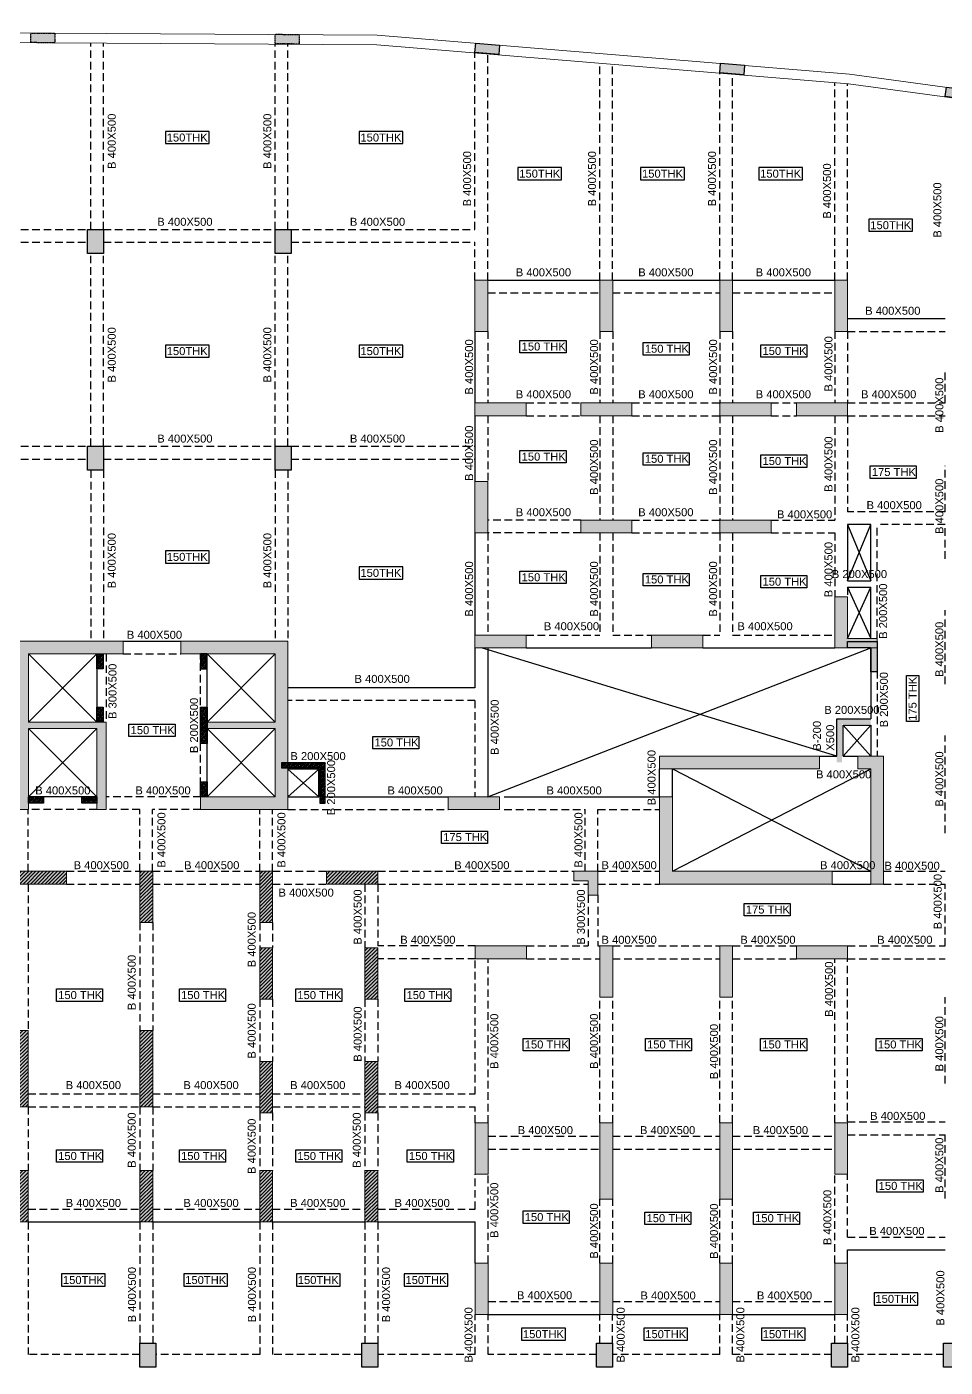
# Model space of a CAD drawing. Header units: millimetres. Extents: x 0 to 88592, y 20853 to 125502.
# Drawn here: x 44419 to 73129, y 83636 to 125502 of the extents above; entities that cross this region are included whole.
import ezdxf
from ezdxf.enums import TextEntityAlignment as Align

# ---------------------------------------------------------------- set-up
doc = ezdxf.new("R2010")
doc.units = ezdxf.units.MM
doc.linetypes.add('HIDDEN2', pattern=[4.7625, 3.175, -1.5875])
for name, color, linetype in [('01-STR-BEAM', 2, 'Continuous'), ('01-STR-BEAM-NO', 4, 'Continuous'), ('01-STR-COLUMN-HATCH', 20, 'Continuous'), ('01-STR-CORE WALL-SHEAR WALL-HATCH', 20, 'Continuous'), ('01-STR-CUTOUT', 1, 'Continuous'), ('01-STR-DT-COMMENTS', 191, 'Continuous'), ('01-STR-MIVAN-165-160THK WALL', 3, 'Continuous'), ('01-STR-NON STR WALL', 43, 'Continuous'), ('01-STR-NON STR WALL-HATCH', 252, 'Continuous'), ('01-STR-PODIUM-COLUMN', 4, 'Continuous'), ('01-STR-SLAB THK', 3, 'Continuous'), ('STR-BEAM NO', 4, 'Continuous')]:
    doc.layers.add(name, color=color, linetype=linetype)
for name, color, linetype, lineweight in [('01-STR-COLUMN', 6, 'Continuous', 20), ('01-STR-CORE WALL-SHEAR WALL', 6, 'Continuous', 20), ('01-STR-RETAINING WALL', 3, 'Continuous', 20), ('P-WALL', 7, 'Continuous', 9)]:
    doc.layers.add(name, color=color, linetype=linetype, lineweight=lineweight)
doc.styles.add('ARIAL', font='arial.ttf')
pattern_1 = [(225, (-2116850.12, 173518.98), (71.842049, -71.842049), []), (225, (-2116868.08, 173536.94), (71.842049, -71.842049), []), (135, (-2116850.12, 173518.98), (-71.842049, -71.842049), [-25.4, 25.4]), (135, (-2116868.08, 173501.02), (-71.842049, -71.842049), [-25.4, 25.4]), (135, (-2116886.04, 173483.06), (-71.842049, -71.842049), [25.4, -25.4]), (135, (-2116904, 173465.09), (-71.842049, -71.842049), [25.4, -25.4]), (225, (-2116886.04, 173554.9), (71.842049, -71.842049), [25.4, -25.4]), (225, (-2116904, 173572.86), (71.842049, -71.842049), [25.4, -25.4])]
pattern_2 = [(225, (-2116850.12, 173518.98), (71.842049, -71.842049), []), (225, (-2116868.08, 173536.94), (71.842049, -71.842049), []), (135, (-2116850.12, 173518.98), (-71.842049, -71.842049), [-25.4, 25.4]), (135, (-2116868.08, 173501.02), (-71.842049, -71.842049), [-25.4, 25.4]), (135, (-2116886.04, 173483.06), (-71.842049, -71.842049), [25.4, -25.4]), (135, (-2116904, 173465.09), (-71.842049, -71.842049), [25.4, -25.4]), (225, (-2116886.04, 173554.9), (71.842049, -71.842049), [25.4, -25.4]), (225, (-2116904, 173572.86), (71.842049, -71.842049), [25.4, -25.4])]

# ---------------------------------------------------------------- blocks, each defined once
blk = doc.blocks.new('zw$7B26')
at = {"layer": '01-STR-CORE WALL-SHEAR WALL-HATCH'}
h = blk.add_hatch(dxfattribs=at)
h.set_pattern_fill('ANSI31', color=256, scale=25)
h.set_pattern_definition([(45, (-105590.106, -170270.91), (-56.1266, 56.1266), [])])
h.paths.add_polyline_path([(0, -400), (0, 0), (1600, 0), (1600, -400)])
h = blk.add_hatch(dxfattribs=at)
h.set_pattern_fill('ANSI31', color=256, scale=25)
h.set_pattern_definition([(45, (-105940.106, -171120.91), (-56.1266, 56.1266), [])])
h.paths.add_polyline_path([(3895, 0), (3895, -1600), (4295, -1600), (4295, 0)])
h = blk.add_hatch(dxfattribs=at)
h.set_pattern_fill('ANSI31', color=256, scale=25)
h.set_pattern_definition([(45, (-105750.106, -171120.91), (-56.1266, 56.1266), [])])
h.paths.add_polyline_path([(7645, 0), (7645, -1600), (8045, -1600), (8045, 0)])
h = blk.add_hatch(dxfattribs=at)
h.set_pattern_fill('ANSI31', color=256, scale=25)
h.set_pattern_definition([(45, (-106390.106, -170270.91), (-56.1266, 56.1266), [])])
h.paths.add_polyline_path([(9730, -400), (9730, 0), (11330, 0), (11330, -400)])
h = blk.add_hatch(dxfattribs=at)
h.set_pattern_fill('ANSI31', color=256, scale=25)
h.set_pattern_definition([(45, (-105750.106, -169470.91), (-56.1266, 56.1266), [])])
h.paths.add_polyline_path([(7645, -2395), (7645, -3995), (8045, -3995), (8045, -2395)])
h = blk.add_hatch(dxfattribs=at)
h.set_pattern_fill('ANSI31', color=256, scale=25)
h.set_pattern_definition([(45, (-105940.106, -169470.91), (-56.1266, 56.1266), [])])
h.paths.add_polyline_path([(10930, -2395), (10930, -3995), (11330, -3995), (11330, -2395)])
h = blk.add_hatch(dxfattribs=at)
h.set_pattern_fill('ANSI31', color=256, scale=25)
h.set_pattern_definition([(45, (-106040.106, -173150.91), (-56.1266, 56.1266), [])])
h.paths.add_polyline_path([(0, -4975), (0, -7355), (400, -7355), (400, -4975)])
h = blk.add_hatch(dxfattribs=at)
h.set_pattern_fill('ANSI31', color=256, scale=25)
h.set_pattern_definition([(45, (-106230.106, -173230.91), (-56.1266, 56.1266), [])])
h.paths.add_polyline_path([(3895, -4975), (3895, -7355), (4295, -7355), (4295, -4975)])
h = blk.add_hatch(dxfattribs=at)
h.set_pattern_fill('ANSI31', color=256, scale=25)
h.set_pattern_definition([(45, (-105750.106, -169460.91), (-56.1266, 56.1266), [])])
h.paths.add_polyline_path([(7645, -5945), (7645, -7545), (8045, -7545), (8045, -5945)])
h = blk.add_hatch(dxfattribs=at)
h.set_pattern_fill('ANSI31', color=256, scale=25)
h.set_pattern_definition([(45, (-105940.106, -169460.91), (-56.1266, 56.1266), [])])
h.paths.add_polyline_path([(10930, -5945), (10930, -7545), (11330, -7545), (11330, -5945)])
h = blk.add_hatch(dxfattribs=at)
h.set_pattern_fill('ANSI31', color=256, scale=25)
h.set_pattern_definition([(45, (-113395.106, -169500.91), (-56.1266, 56.1266), [])])
h.paths.add_polyline_path([(0, -9350), (0, -10950), (400, -10950), (400, -9350)])
h = blk.add_hatch(dxfattribs=at)
h.set_pattern_fill('ANSI31', color=256, scale=25)
h.set_pattern_definition([(45, (-109450.106, -169500.91), (-56.1266, 56.1266), [])])
h.paths.add_polyline_path([(3895, -9350), (3895, -10950), (4295, -10950), (4295, -9350)])
h = blk.add_hatch(dxfattribs=at)
h.set_pattern_fill('ANSI31', color=256, scale=25)
h.set_pattern_definition([(45, (-105750.106, -169500.91), (-56.1266, 56.1266), [])])
h.paths.add_polyline_path([(7645, -9350), (7645, -10950), (8045, -10950), (8045, -9350)])
h = blk.add_hatch(dxfattribs=at)
h.set_pattern_fill('ANSI31', color=256, scale=25)
h.set_pattern_definition([(45, (-105940.106, -169920.91), (-56.1266, 56.1266), [])])
h.paths.add_polyline_path([(10930, -9350), (10930, -10950), (11330, -10950), (11330, -9350)])
at = {"layer": '01-STR-COLUMN'}
for points in [[(1600, 0), (1600, -400), (0, -400), (0, 0)], [(4295, 0), (3895, 0), (3895, -1600), (4295, -1600)], [(8045, 0), (7645, 0), (7645, -1600), (8045, -1600)], [(11330, 0), (11330, -400), (9730, -400), (9730, 0)], [(8045, -2395), (7645, -2395), (7645, -3995), (8045, -3995)], [(11330, -2395), (10930, -2395), (10930, -3995), (11330, -3995)], [(400, -4975), (0, -4975), (0, -7355), (400, -7355)], [(4295, -4975), (3895, -4975), (3895, -7355), (4295, -7355)], [(8045, -5945), (7645, -5945), (7645, -7545), (8045, -7545)], [(11330, -5945), (10930, -5945), (10930, -7545), (11330, -7545)], [(400, -9350), (0, -9350), (0, -10950), (400, -10950)], [(4295, -9350), (3895, -9350), (3895, -10950), (4295, -10950)], [(8045, -9350), (7645, -9350), (7645, -10950), (8045, -10950)], [(10930, -9350), (11330, -9350), (11330, -10950), (10930, -10950)]]:
    blk.add_lwpolyline(points, close=True, dxfattribs=at)
blk = doc.blocks.new('D-CW-BSMT-2')
at = {"layer": '01-STR-CORE WALL-SHEAR WALL-HATCH'}
h = blk.add_hatch(color=256, dxfattribs=at)
h.dxf.hatch_style = 1
h.paths.add_polyline_path([(-401, 400), (-400, -4860), (0, -4860), (0, -2330), (2130, -2330), (2130, -4860), (2430, -4860), (2430, -2130), (0, -2130), (0, 0), (2955, 0), (2955, 400)])
h = blk.add_hatch(color=256, dxfattribs=at)
h.dxf.hatch_style = 1
h.paths.add_polyline_path([(4755, 0), (4755, 400), (8110, 400), (8110, -4860), (5380, -4860), (5380, -4460), (7710, -4460), (7710, -2330), (5580, -2330), (5580, -2130), (7710, -2130), (7710, 0)])
h = blk.add_hatch(color=256, dxfattribs=at)
h.dxf.hatch_style = 1
h.paths.add_polyline_path([(19725, -3190), (19725, -3590), (24725, -3590), (24725, -3190)])
h = blk.add_hatch(color=256, dxfattribs=at)
h.dxf.hatch_style = 1
h.paths.add_polyline_path([(25925, -3590), (25925, -3190), (26725, -3190), (26725, -7190), (26325, -7190), (26325, -3590)])
h = blk.add_hatch(color=256, dxfattribs=at)
h.dxf.hatch_style = 1
h.paths.add_polyline_path([(13117, -4460), (13117, -4860), (14717, -4860), (14717, -4460)])
h = blk.add_hatch(color=256, dxfattribs=at)
h.dxf.hatch_style = 1
h.paths.add_polyline_path([(19725, -4460), (19725, -7190), (25125, -7190), (25125, -6790), (20125, -6790), (20125, -4460)])
h = blk.add_hatch(color=256, dxfattribs=at)
h.dxf.hatch_style = 1
h.paths.add_polyline_path([(17045, -7090), (17045, -6790), (17795, -6790), (17795, -7540), (17495, -7540), (17495, -7090)])
at = {"layer": '01-STR-NON STR WALL-HATCH', "linetype": 'ByBlock'}
h = blk.add_hatch(dxfattribs=at)
h.set_pattern_fill('TURFSTNE', color=256, scale=4, angle=225)
h.set_pattern_definition(pattern_1)
h.paths.add_polyline_path([(2130, 0), (2330, 0), (2330, -465), (2130, -465)])
h = blk.add_hatch(dxfattribs=at)
h.set_pattern_fill('TURFSTNE', color=256, scale=4, angle=225)
h.set_pattern_definition(pattern_1)
h.paths.add_polyline_path([(5380, -465), (5580, -465), (5580, 0), (5380, 0)])
h = blk.add_hatch(dxfattribs=at)
h.set_pattern_fill('TURFSTNE', color=256, scale=4, angle=135)
h.set_pattern_definition([(225, (-2131540.12, 186203.55), (71.842049, -71.842049), []), (225, (-2131558.08, 186221.51), (71.842049, -71.842049), []), (135, (-2131540.12, 186203.55), (-71.842049, -71.842049), [-25.4, 25.4]), (135, (-2131558.08, 186185.59), (-71.842049, -71.842049), [-25.4, 25.4]), (135, (-2131576.04, 186167.63), (-71.842049, -71.842049), [25.4, -25.4]), (135, (-2131594, 186149.67), (-71.842049, -71.842049), [25.4, -25.4]), (225, (-2131576.04, 186239.47), (71.842049, -71.842049), [25.4, -25.4]), (225, (-2131594, 186257.43), (71.842049, -71.842049), [25.4, -25.4])])
h.paths.add_polyline_path([(26325, -2188), (25425, -2188), (25425, -3390), (25265, -3390), (25265, -2028), (26325, -2028)])
h.paths.add_polyline_path([(25605, 185), (25605, 385), (26525, 385), (26525, -565), (26325, -565), (26325, 185)])
h = blk.add_hatch(dxfattribs=at)
h.set_pattern_fill('TURFSTNE', color=256, scale=4, angle=225)
h.set_pattern_definition(pattern_1)
h.paths.add_polyline_path([(2130, -1665), (2330, -1665), (2330, -2130), (2130, -2130)])
h = blk.add_hatch(dxfattribs=at)
h.set_pattern_fill('TURFSTNE', color=256, scale=4, angle=225)
h.set_pattern_definition(pattern_1)
h.paths.add_polyline_path([(5380, -1665), (5580, -1665), (5580, -2795), (5380, -2795)])
h = blk.add_hatch(dxfattribs=at)
h.set_pattern_fill('TURFSTNE', color=256, scale=4, angle=135)
h.set_pattern_definition([(225, (-2145612.3, 188078.55), (71.842049, -71.842049), []), (225, (-2145630.26, 188096.51), (71.842049, -71.842049), []), (135, (-2145612.3, 188078.55), (-71.842049, -71.842049), [-25.4, 25.4]), (135, (-2145630.26, 188060.59), (-71.842049, -71.842049), [-25.4, 25.4]), (135, (-2145648.22, 188042.63), (-71.842049, -71.842049), [25.4, -25.4]), (135, (-2145666.18, 188024.67), (-71.842049, -71.842049), [25.4, -25.4]), (225, (-2145648.22, 188114.47), (71.842049, -71.842049), [25.4, -25.4]), (225, (-2145666.18, 188132.43), (71.842049, -71.842049), [25.4, -25.4])])
h.paths.add_polyline_path([(7910, -3560), (7910, -3400), (9270, -3400), (9270, -4660), (9110, -4660), (9110, -3560)])
h = blk.add_hatch(dxfattribs=at)
h.set_pattern_fill('TURFSTNE', color=256, scale=4, angle=225)
h.set_pattern_definition(pattern_1)
h.paths.add_polyline_path([(5380, -3995), (5580, -3995), (5580, -4460), (5380, -4460)])
h = blk.add_hatch(dxfattribs=at)
h.set_pattern_fill('TURFSTNE', color=256, scale=4, angle=225)
h.set_pattern_definition(pattern_2)
h.paths.add_polyline_path([(0, -4460), (465, -4460), (465, -4660), (0, -4660)])
h = blk.add_hatch(dxfattribs=at)
h.set_pattern_fill('TURFSTNE', color=256, scale=4, angle=225)
h.set_pattern_definition(pattern_2)
h.paths.add_polyline_path([(1665, -4460), (2130, -4460), (2130, -4660), (1665, -4660)])
at = {"layer": '01-STR-CORE WALL-SHEAR WALL'}
for points in [[(2430, -4860), (2430, -2130), (0, -2130), (0, 0), (2955, 0), (2955, 400), (-401, 400), (-400, -4860), (0, -4860), (0, -2330), (2130, -2330), (2130, -4860)], [(4755, 0), (4755, 400), (8110, 400), (8110, -4860), (5380, -4860), (5380, -4460), (7710, -4460), (7710, -2330), (5580, -2330), (5580, -2130), (7710, -2130), (7710, 0)], [(19725, -3190), (24725, -3190), (24725, -3590), (19725, -3590)], [(25925, -3590), (25925, -3190), (26725, -3190), (26725, -7190), (26325, -7190), (26325, -3590)], [(13117, -4460), (14717, -4460), (14717, -4860), (13117, -4860)], [(19725, -4460), (20125, -4460), (20125, -6790), (25125, -6790), (25125, -7190), (19725, -7190)], [(17045, -7090), (17045, -6790), (17795, -6790), (17795, -7540), (17495, -7540), (17495, -7090)]]:
    blk.add_lwpolyline(points, close=True, dxfattribs=at)
at = {"layer": '01-STR-NON STR WALL'}
for points in [[(2130, 0), (2330, 0), (2330, -465), (2130, -465)], [(5380, -465), (5580, -465), (5580, 0), (5380, 0)], [(25605, 185), (25605, 385), (26525, 385), (26525, -565), (26325, -565), (26325, 185)], [(2130, -1665), (2330, -1665), (2330, -2130), (2130, -2130)], [(5380, -1665), (5580, -1665), (5580, -2795), (5380, -2795)], [(7910, -3560), (9110, -3560), (9110, -4660), (9270, -4660), (9270, -3400), (7910, -3400)], [(5380, -3995), (5580, -3995), (5580, -4460), (5380, -4460)], [(0, -4460), (465, -4460), (465, -4660), (0, -4660)], [(1665, -4460), (2130, -4460), (2130, -4660), (1665, -4660)]]:
    blk.add_lwpolyline(points, close=True, dxfattribs=at)
blk = doc.blocks.new('D-BSMT-2-COL')
at = {"layer": '01-STR-CORE WALL-SHEAR WALL-HATCH'}
h = blk.add_hatch(color=256, dxfattribs=at)
h.dxf.hatch_style = 1
h.paths.add_polyline_path([(6245, 11675), (6245, 10075), (6645, 10075), (6645, 11675)])
h = blk.add_hatch(color=256, dxfattribs=at)
h.dxf.hatch_style = 1
h.paths.add_polyline_path([(10150, 11675), (10150, 10075), (10550, 10075), (10550, 11675)])
h = blk.add_hatch(color=256, dxfattribs=at)
h.dxf.hatch_style = 1
h.paths.add_polyline_path([(13900, 11675), (13900, 10075), (14300, 10075), (14300, 11675)])
h = blk.add_hatch(color=256, dxfattribs=at)
h.dxf.hatch_style = 1
h.paths.add_polyline_path([(17495, 10075), (17495, 11675), (17895, 11675), (17895, 10075)])
h = blk.add_hatch(color=256, dxfattribs=at)
h.dxf.hatch_style = 1
h.paths.add_polyline_path([(6245, 7840), (6245, 7440), (7845, 7440), (7845, 7840)])
h = blk.add_hatch(color=256, dxfattribs=at)
h.dxf.hatch_style = 1
h.paths.add_polyline_path([(9550, 7840), (9550, 7440), (11150, 7440), (11150, 7840)])
h = blk.add_hatch(color=256, dxfattribs=at)
h.dxf.hatch_style = 1
h.paths.add_polyline_path([(13900, 7840), (13900, 7440), (15500, 7440), (15500, 7840)])
h = blk.add_hatch(color=256, dxfattribs=at)
h.dxf.hatch_style = 1
h.paths.add_polyline_path([(16295, 7840), (16295, 7440), (17895, 7440), (17895, 7840)])
h = blk.add_hatch(color=256, dxfattribs=at)
h.dxf.hatch_style = 1
h.paths.add_polyline_path([(6245, 5380), (6245, 3780), (6645, 3780), (6645, 5380)])
h = blk.add_hatch(color=256, dxfattribs=at)
h.dxf.hatch_style = 1
h.paths.add_polyline_path([(9550, 4180), (9550, 3780), (11150, 3780), (11150, 4180)])
h = blk.add_hatch(color=256, dxfattribs=at)
h.dxf.hatch_style = 1
h.paths.add_polyline_path([(13900, 4180), (13900, 3780), (15500, 3780), (15500, 4180)])
h = blk.add_hatch(color=256, dxfattribs=at)
h.dxf.hatch_style = 1
h.paths.add_polyline_path([(17495, 1785), (17495, 185), (18815, 185), (18815, 485), (17895, 485), (17895, 1785)])
h = blk.add_hatch(color=256, dxfattribs=at)
h.dxf.hatch_style = 1
h.paths.add_polyline_path([(6245, 585), (6245, 185), (7845, 185), (7845, 585)])
h = blk.add_hatch(color=256, dxfattribs=at)
h.dxf.hatch_style = 1
h.paths.add_polyline_path([(11765, 585), (11765, 185), (13365, 185), (13365, 585)])
h = blk.add_hatch(color=256, dxfattribs=at)
h.dxf.hatch_style = 1
h.paths.add_polyline_path([(-8125, -7190), (-8125, -6790), (-6525, -6790), (-6525, -7190)])
h = blk.add_hatch(color=256, dxfattribs=at)
h.dxf.hatch_style = 1
h.paths.add_polyline_path([(-4230, -6790), (-4230, -8390), (-3830, -8390), (-3830, -6790)])
h = blk.add_hatch(color=256, dxfattribs=at)
h.dxf.hatch_style = 1
h.paths.add_polyline_path([(-480, -6790), (-480, -8390), (-80, -8390), (-80, -6790)])
h = blk.add_hatch(color=256, dxfattribs=at)
h.dxf.hatch_style = 1
h.paths.add_polyline_path([(1605, -7190), (1605, -6790), (3205, -6790), (3205, -7190)])
h = blk.add_hatch(color=256, dxfattribs=at)
h.dxf.hatch_style = 1
h.paths.add_polyline_path([(-480, -9185), (-480, -10785), (-80, -10785), (-80, -9185)])
h = blk.add_hatch(color=256, dxfattribs=at)
h.dxf.hatch_style = 1
h.paths.add_polyline_path([(2805, -9185), (2805, -10785), (3205, -10785), (3205, -9185)])
h = blk.add_hatch(color=256, dxfattribs=at)
h.dxf.hatch_style = 1
h.paths.add_polyline_path([(6255, -9520), (6255, -9120), (7855, -9120), (7855, -9520)])
h = blk.add_hatch(color=256, dxfattribs=at)
h.dxf.hatch_style = 1
h.paths.add_polyline_path([(10150, -10720), (10150, -9120), (10550, -9120), (10550, -10720)])
h = blk.add_hatch(color=256, dxfattribs=at)
h.dxf.hatch_style = 1
h.paths.add_polyline_path([(13900, -10720), (13900, -9120), (14300, -9120), (14300, -10720)])
h = blk.add_hatch(color=256, dxfattribs=at)
h.dxf.hatch_style = 1
h.paths.add_polyline_path([(16295, -9520), (16295, -9120), (17895, -9120), (17895, -9520)])
h = blk.add_hatch(color=256, dxfattribs=at)
h.dxf.hatch_style = 1
h.paths.add_polyline_path([(-8125, -11765), (-8125, -14145), (-7725, -14145), (-7725, -11765)])
h = blk.add_hatch(color=256, dxfattribs=at)
h.dxf.hatch_style = 1
h.paths.add_polyline_path([(-4230, -11765), (-4230, -14145), (-3830, -14145), (-3830, -11765)])
h = blk.add_hatch(color=256, dxfattribs=at)
h.dxf.hatch_style = 1
h.paths.add_polyline_path([(-480, -12735), (-480, -14335), (-80, -14335), (-80, -12735)])
h = blk.add_hatch(color=256, dxfattribs=at)
h.dxf.hatch_style = 1
h.paths.add_polyline_path([(2805, -12735), (2805, -14335), (3205, -14335), (3205, -12735)])
h = blk.add_hatch(color=256, dxfattribs=at)
h.dxf.hatch_style = 1
h.paths.add_polyline_path([(6255, -16245), (6255, -14645), (6655, -14645), (6655, -16245)])
h = blk.add_hatch(color=256, dxfattribs=at)
h.dxf.hatch_style = 1
h.paths.add_polyline_path([(10150, -17035), (10150, -14645), (10550, -14645), (10550, -17035)])
h = blk.add_hatch(color=256, dxfattribs=at)
h.dxf.hatch_style = 1
h.paths.add_polyline_path([(13900, -14645), (13900, -17035), (14300, -17035), (14300, -14645)])
h = blk.add_hatch(color=256, dxfattribs=at)
h.dxf.hatch_style = 1
h.paths.add_polyline_path([(17495, -14645), (17495, -16245), (17895, -16245), (17895, -14645)])
h = blk.add_hatch(color=256, dxfattribs=at)
h.dxf.hatch_style = 1
h.paths.add_polyline_path([(-8125, -16140), (-8125, -17740), (-7725, -17740), (-7725, -16140)])
h = blk.add_hatch(color=256, dxfattribs=at)
h.dxf.hatch_style = 1
h.paths.add_polyline_path([(-4230, -16140), (-4230, -17740), (-3830, -17740), (-3830, -16140)])
h = blk.add_hatch(color=256, dxfattribs=at)
h.dxf.hatch_style = 1
h.paths.add_polyline_path([(-480, -16140), (-480, -17740), (-80, -17740), (-80, -16140)])
h = blk.add_hatch(color=256, dxfattribs=at)
h.dxf.hatch_style = 1
h.paths.add_polyline_path([(2805, -16140), (2805, -17740), (3205, -17740), (3205, -16140)])
h = blk.add_hatch(color=256, dxfattribs=at)
h.dxf.hatch_style = 1
h.paths.add_polyline_path([(6255, -20630), (6255, -19030), (6655, -19030), (6655, -20630)])
h = blk.add_hatch(color=256, dxfattribs=at)
h.dxf.hatch_style = 1
h.paths.add_polyline_path([(10150, -20630), (10150, -19030), (10550, -19030), (10550, -20630)])
h = blk.add_hatch(color=256, dxfattribs=at)
h.dxf.hatch_style = 1
h.paths.add_polyline_path([(13900, -20630), (13900, -19030), (14300, -19030), (14300, -20630)])
h = blk.add_hatch(color=256, dxfattribs=at)
h.dxf.hatch_style = 1
h.paths.add_polyline_path([(17495, -19030), (17495, -20630), (17895, -20630), (17895, -19030)])
at = {"layer": '01-STR-COLUMN'}
for points in [[(6645, 11675), (6245, 11675), (6245, 10075), (6645, 10075)], [(10550, 11675), (10150, 11675), (10150, 10075), (10550, 10075)], [(14300, 11675), (13900, 11675), (13900, 10075), (14300, 10075)], [(17495, 10075), (17895, 10075), (17895, 11675), (17495, 11675)], [(6245, 7840), (6245, 7440), (7845, 7440), (7845, 7840)], [(9550, 7840), (9550, 7440), (11150, 7440), (11150, 7840)], [(13900, 7840), (13900, 7440), (15500, 7440), (15500, 7840)], [(16295, 7840), (16295, 7440), (17895, 7440), (17895, 7840)], [(6645, 5380), (6245, 5380), (6245, 3780), (6645, 3780)], [(9550, 4180), (9550, 3780), (11150, 3780), (11150, 4180)], [(13900, 4180), (13900, 3780), (15500, 3780), (15500, 4180)], [(17495, 1785), (17495, 185), (18815, 185), (18815, 485), (17895, 485), (17895, 1785)], [(7845, 185), (7845, 585), (6245, 585), (6245, 185)], [(11765, 585), (11765, 185), (13365, 185), (13365, 585)], [(-6525, -6790), (-6525, -7190), (-8125, -7190), (-8125, -6790)], [(-3830, -6790), (-4230, -6790), (-4230, -8390), (-3830, -8390)], [(-80, -6790), (-480, -6790), (-480, -8390), (-80, -8390)], [(3205, -6790), (3205, -7190), (1605, -7190), (1605, -6790)], [(-80, -9185), (-480, -9185), (-480, -10785), (-80, -10785)], [(3205, -9185), (2805, -9185), (2805, -10785), (3205, -10785)], [(7855, -9120), (7855, -9520), (6255, -9520), (6255, -9120)], [(10550, -10720), (10150, -10720), (10150, -9120), (10550, -9120)], [(14300, -10720), (13900, -10720), (13900, -9120), (14300, -9120)], [(17895, -9120), (17895, -9520), (16295, -9520), (16295, -9120)], [(-7725, -11765), (-8125, -11765), (-8125, -14145), (-7725, -14145)], [(-3830, -11765), (-4230, -11765), (-4230, -14145), (-3830, -14145)], [(-80, -12735), (-480, -12735), (-480, -14335), (-80, -14335)], [(3205, -12735), (2805, -12735), (2805, -14335), (3205, -14335)], [(6655, -16245), (6255, -16245), (6255, -14645), (6655, -14645)], [(10550, -17035), (10150, -17035), (10150, -14645), (10550, -14645)], [(14300, -17035), (13900, -17035), (13900, -14645), (14300, -14645)], [(17495, -14645), (17895, -14645), (17895, -16245), (17495, -16245)], [(-7725, -16140), (-8125, -16140), (-8125, -17740), (-7725, -17740)], [(-3830, -16140), (-4230, -16140), (-4230, -17740), (-3830, -17740)], [(-80, -16140), (-480, -16140), (-480, -17740), (-80, -17740)], [(2805, -16140), (3205, -16140), (3205, -17740), (2805, -17740)], [(6655, -20630), (6255, -20630), (6255, -19030), (6655, -19030)], [(10550, -20630), (10150, -20630), (10150, -19030), (10550, -19030)], [(14300, -20630), (13900, -20630), (13900, -19030), (14300, -19030)], [(17495, -19030), (17895, -19030), (17895, -20630), (17495, -20630)]]:
    blk.add_lwpolyline(points, close=True, dxfattribs=at)
at = {"layer": '01-STR-DT-COMMENTS'}
blk.add_blockref('zw$7B26', (-8125, -6790), dxfattribs=at)
at = {"layer": '01-STR-MIVAN-165-160THK WALL'}
blk.add_blockref('D-CW-BSMT-2', (-7710, 0), dxfattribs=at)
blk = doc.blocks.new('BLK-D-GA')
at = {"layer": '01-STR-BEAM', "ltscale": 75}
for p, q in [((14355, 11675), (17860, 11675)), ((18260, 11675), (21610, 11675)), ((22010, 11675), (25205, 11675)), ((25605, 10475), (28655, 10475)), ((13955, 10075), (13955, 7840)), ((13955, 7440), (13955, 5380)), ((13955, 3780), (13955, 585)), ((13955, 185), (13955, -1060)), ((13955, -1060), (8110, -1060))]:
    blk.add_line(p, q, dxfattribs=at)
at = {"layer": '01-STR-BEAM'}
for p, q in [((25205, 11675), (25205, 11675)), ((25605, 4040), (25605, 2282)), ((25605, 2282), (26325, 2283)), ((25605, 2082), (26325, 2083)), ((2130, 0), (2130, -2130)), ((2955, 400), (4755, 400)), ((5580, -4460), (5580, 0)), ((14355, 185), (14355, -4460)), ((15555, 185), (19475, 185)), ((21075, 185), (25205, 185)), ((26325, 185), (26325, -2028)), ((26325, -2228), (26325, -3190)), ((24725, -3190), (25265, -3190)), ((25465, -3190), (25925, -3190)), ((19725, -4460), (19725, -3590)), ((20125, -4464), (20125, -3590)), ((2130, -4460), (0, -4460)), ((8110, -4460), (9070, -4460)), ((9270, -4460), (13117, -4460)), ((14872, -4460), (19725, -4460)), ((25125, -6790), (26325, -6790)), ((25125, -7190), (26325, -7190)), ((-15, -17740), (3480, -17740)), ((3880, -17740), (7230, -17740)), ((7630, -17740), (10515, -17740)), ((10915, -17740), (13965, -17740)), ((13965, -19030), (13965, -17740)), ((25605, -18615), (28655, -18615)), ((25605, -19030), (25605, -18615)), ((14365, -20630), (17860, -20630)), ((18260, -20630), (21610, -20630)), ((22010, -20630), (25205, -20630))]:
    blk.add_line(p, q, dxfattribs=at)
at = {"layer": '01-STR-BEAM', "linetype": 'HIDDEN2', "ltscale": 75}
for p, q in [((14355, 11275), (17860, 11275)), ((18260, 11275), (21610, 11275)), ((22010, 11275), (25205, 11275)), ((14355, 10075), (14355, 7840)), ((17860, 10075), (17860, 7840)), ((18260, 10075), (18260, 7840)), ((21610, 10075), (21610, 7840)), ((22010, 10075), (22010, 7840)), ((25205, 10075), (25205, 7840)), ((25605, 10075), (25605, 7840)), ((25605, 10075), (28655, 10075)), ((28655, 7840), (28655, 8875)), ((15555, 7840), (17260, 7840)), ((18860, 7840), (21610, 7840)), ((23210, 7840), (24005, 7840)), ((25605, 7840), (28655, 7840)), ((14355, 7440), (14355, 5380)), ((15555, 7440), (17260, 7440)), ((17860, 7440), (17860, 4180)), ((18260, 7440), (18260, 4180)), ((18860, 7440), (21610, 7440)), ((21610, 7440), (21610, 4180)), ((22010, 7440), (22010, 4180)), ((23210, 7440), (24005, 7440)), ((25205, 7440), (25205, 4180)), ((25605, 7440), (25605, 4440)), ((25605, 7440), (28655, 7440)), ((28655, 4440), (28655, 5870)), ((28655, 4440), (25605, 4440)), ((17260, 4180), (14355, 4180)), ((14355, 3780), (14355, 585)), ((17260, 3780), (14355, 3780)), ((17860, 3780), (17860, 585)), ((18260, 3780), (18260, 585)), ((18860, 4180), (21610, 4180)), ((18860, 3780), (21610, 3780)), ((21610, 3780), (21610, 585)), ((22010, 3780), (22010, 585)), ((23210, 4180), (25205, 4180)), ((23210, 3780), (25205, 3780)), ((25205, 3780), (25205, 1785)), ((26325, 4040), (25605, 4040)), ((26525, 485), (26525, 4040)), ((28655, 4040), (26525, 4040)), ((28655, 2970), (28655, 4040)), ((25605, 2082), (25605, 1785)), ((28655, -945), (28655, 1370)), ((15555, 585), (17860, 585)), ((18260, 585), (19475, 585)), ((21075, 585), (21610, 585)), ((22010, 585), (25205, 585)), ((2430, 0), (2430, -2130)), ((2955, 0), (4755, 0)), ((5380, -4460), (5380, 0)), ((26525, 185), (26525, -3190)), ((13955, -1460), (8110, -1460)), ((13955, -1460), (13955, -4460)), ((28655, -5595), (28655, -2545)), ((5380, -4460), (2430, -4460)), ((-15, -6790), (-15, -4860)), ((2130, -4860), (0, -4860)), ((3479, -4860), (2430, -4860)), ((3479, -6790), (3479, -4860)), ((5380, -4860), (3879, -4860)), ((3879, -6790), (3879, -4860)), ((7230, -6790), (7230, -4860)), ((7630, -6790), (7630, -4860)), ((8110, -4860), (13117, -4860)), ((14872, -4860), (17395, -4860)), ((17395, -6790), (17395, -4860)), ((17795, -4860), (19725, -4860)), ((17795, -6790), (17795, -4860)), ((1185, -6790), (3480, -6790)), ((3880, -6790), (7230, -6790)), ((7630, -6790), (9315, -6790)), ((10915, -6790), (17045, -6790)), ((17795, -6790), (19725, -6790)), ((26725, -6790), (28655, -6790)), ((-15, -7190), (-15, -11765)), ((1185, -7190), (3480, -7190)), ((3880, -7190), (7230, -7190)), ((7630, -7190), (9315, -7190)), ((10515, -7190), (10515, -9185)), ((10915, -7190), (10915, -9120)), ((10915, -7190), (17495, -7190)), ((17795, -7190), (19725, -7190)), ((26725, -7190), (28655, -7190)), ((28655, -9120), (28655, -7190)), ((17495, -7540), (17495, -9120)), ((17795, -7540), (17795, -9120)), ((3480, -8390), (3480, -11765)), ((3880, -8390), (3880, -11765)), ((7230, -8390), (7230, -9185)), ((7630, -8390), (7630, -9185)), ((13965, -9120), (10915, -9120)), ((15565, -9120), (17495, -9120)), ((17795, -9120), (17860, -9120)), ((18260, -9120), (21610, -9120)), ((22010, -9120), (24005, -9120)), ((25605, -9120), (28655, -9120)), ((13965, -9520), (10915, -9520)), ((13965, -13745), (13965, -9520)), ((14365, -14645), (14365, -9520)), ((15565, -9520), (17860, -9520)), ((18260, -9520), (21610, -9520)), ((22010, -9520), (24005, -9520)), ((25205, -14645), (25205, -9520)), ((25605, -14620), (25605, -9520)), ((25605, -9520), (28655, -9520)), ((7230, -10785), (7230, -12735)), ((7630, -10785), (7630, -12735)), ((10515, -10785), (10515, -12735)), ((10915, -10785), (10915, -12735)), ((17860, -14645), (17860, -10720)), ((18260, -14645), (18260, -10720)), ((21610, -14645), (21610, -10720)), ((22010, -14645), (22010, -10720)), ((28655, -13420), (28655, -10720)), ((-15, -13745), (3480, -13745)), ((3880, -13745), (7230, -13745)), ((7630, -13745), (10515, -13745)), ((10915, -13745), (13965, -13745)), ((-15, -14145), (-15, -16140)), ((-15, -14145), (3480, -14145)), ((3480, -14145), (3480, -16140)), ((3880, -14145), (3880, -16140)), ((3880, -14145), (7230, -14145)), ((7630, -14145), (10515, -14145)), ((10915, -14145), (13965, -14145)), ((13965, -14645), (13965, -14145)), ((7230, -14335), (7230, -16140)), ((7630, -14335), (7630, -16140)), ((10515, -14335), (10515, -16140)), ((10915, -14335), (10915, -16140)), ((25605, -14620), (28655, -14620)), ((14365, -15065), (17860, -15065)), ((18260, -15065), (21610, -15065)), ((22010, -15065), (25205, -15065)), ((25605, -15020), (28655, -15020)), ((28655, -17015), (28655, -15020)), ((14365, -15465), (17860, -15465)), ((18260, -15465), (21610, -15465)), ((22010, -15465), (25205, -15465)), ((13965, -17340), (13965, -16245)), ((14365, -19030), (14365, -16245)), ((25205, -19030), (25205, -16245)), ((25605, -18215), (25605, -16245)), ((17860, -19030), (17860, -17035)), ((18260, -19030), (18260, -17035)), ((21610, -19030), (21610, -17035)), ((22010, -19030), (22010, -17035)), ((-15, -17340), (3480, -17340)), ((3880, -17340), (7230, -17340)), ((7630, -17340), (10515, -17340)), ((10915, -17340), (13965, -17340)), ((25605, -18215), (28655, -18215)), ((14365, -20230), (17860, -20230)), ((18260, -20230), (21610, -20230)), ((22010, -20230), (25205, -20230))]:
    blk.add_line(p, q, dxfattribs=at)
at = {"layer": '01-STR-BEAM'}
for points in [[(26325, 2283), (26325, 4040), (25605, 4040)], [(26325, 485), (26325, 2083)], [(25265, -3190), (25265, -2028), (26325, -2028)], [(25465, -3190), (25465, -2228), (26325, -2228)], [(9270, -4460), (9270, -3400), (8110, -3400)], [(9070, -4460), (9070, -3600), (8110, -3600)]]:
    blk.add_lwpolyline(points, dxfattribs=at)
at = {"layer": '01-STR-CUTOUT'}
for p, q in [((25605, 2282), (26325, 4040)), ((25605, 4040), (26325, 2283)), ((25605, 485), (26325, 2083)), ((25605, 2082), (26325, 485)), ((0, 0), (2130, -2130)), ((0, -2130), (2130, 0)), ((5580, -2130), (7710, 0)), ((5580, 0), (7710, -2130)), ((25265, -3190), (14155, 185)), ((14355, -4460), (26325, 185)), ((0, -4460), (2130, -2330)), ((0, -2330), (2130, -4460)), ((5580, -2330), (7710, -4460)), ((5582, -4460), (7710, -2330)), ((25465, -2228), (26325, -3190)), ((25465, -3190), (26325, -2228)), ((8110, -4460), (9070, -3600)), ((8110, -3600), (9070, -4460)), ((20125, -3590), (26325, -6790)), ((20125, -6790), (26325, -3590))]:
    blk.add_line(p, q, dxfattribs=at)
at = {"layer": '01-STR-SLAB THK', "color": 1, "linetype": 'Continuous', "ltscale": 25}
for points in [[(16802, 9403), (15362, 9403), (15362, 9792), (16802, 9792)], [(20653, 9334), (19212, 9334), (19212, 9723), (20653, 9723)], [(24332, 9265), (22891, 9265), (22891, 9654), (24332, 9654)], [(16802, 5965), (15362, 5965), (15362, 6354), (16802, 6354)], [(20653, 5896), (19212, 5896), (19212, 6285), (20653, 6285)], [(24332, 5827), (22891, 5827), (22891, 6216), (24332, 6216)], [(27748, 5482), (26308, 5482), (26308, 5871), (27748, 5871)], [(16802, 2196), (15362, 2196), (15362, 2585), (16802, 2585)], [(20653, 2128), (19212, 2128), (19212, 2516), (20653, 2516)], [(24332, 2059), (22891, 2059), (22891, 2448), (24332, 2448)], [(27833, -675), (27833, -2115), (27444, -2115), (27444, -675)], [(4578, -2579), (3138, -2579), (3138, -2190), (4578, -2190)], [(12201, -2965), (10761, -2965), (10761, -2576), (12201, -2576)], [(14349, -5921), (12909, -5921), (12909, -5532), (14349, -5532)], [(23809, -8184), (22369, -8184), (22369, -7795), (23809, -7795)], [(2314, -10854), (873, -10854), (873, -10465), (2314, -10465)], [(6154, -10854), (4714, -10854), (4714, -10465), (6154, -10465)], [(9790, -10854), (8350, -10854), (8350, -10465), (9790, -10465)], [(13204, -10854), (11763, -10854), (11763, -10465), (13204, -10465)], [(16898, -12397), (15458, -12397), (15458, -12008), (16898, -12008)], [(20721, -12397), (19281, -12397), (19281, -12008), (20721, -12008)], [(24324, -12397), (22884, -12397), (22884, -12008), (24324, -12008)], [(27935, -12397), (26495, -12397), (26495, -12008), (27935, -12008)], [(2314, -15880), (873, -15880), (873, -15491), (2314, -15491)], [(6154, -15880), (4714, -15880), (4714, -15491), (6154, -15491)], [(9790, -15880), (8350, -15880), (8350, -15491), (9790, -15491)], [(13279, -15880), (11839, -15880), (11839, -15491), (13279, -15491)], [(27962, -16814), (26522, -16814), (26522, -16425), (27962, -16425)], [(16898, -17788), (15458, -17788), (15458, -17399), (16898, -17399)], [(20707, -17822), (19266, -17822), (19266, -17433), (20707, -17433)], [(24099, -17822), (22659, -17822), (22659, -17433), (24099, -17433)]]:
    blk.add_lwpolyline(points, close=True, dxfattribs=at)
at = {"layer": '01-STR-BEAM-NO', "style": 'ARIAL'}
for s, p in [('B 400X500', (15231, 11793)), ('B 400X500', (19058, 11793)), ('B 400X500', (22731, 11793)), ('B 400X500', (26152, 10593)), ('B 400X500', (15231, 7985)), ('B 400X500', (19058, 7985)), ('B 400X500', (22731, 7985)), ('B 400X500', (26023, 7985)), ('B 400X500', (26196, 4521)), ('B 400X500', (15231, 4300)), ('B 400X500', (19058, 4300)), ('B 400X500', (23395, 4234)), ('B 200X500', (25110, 2369)), ('B 400X500', (16107, 740)), ('B 400X500', (22158, 740)), ('B 400X500', (3072, 471)), ('B 400X500', (10189, -905)), ('B 200X500', (24874, -1873)), ('B 200X500', (8185, -3317, 0)), ('B 400X500', (24616, -3886)), ('B 400X500', (208, -4389)), ('B 400X500', (3339, -4389)), ('B 400X500', (11219, -4389)), ('B 400X500', (16190, -4389)), ('B 400X500', (1410, -6724)), ('B 400X500', (4862, -6724)), ('B 400X500', (13306, -6724)), ('B 400X500', (17910, -6724)), ('B 400X500', (24742, -6724)), ('B 400X500', (26756, -6741)), ('B 400X500', (7813, -7581)), ('B 400X500', (11618, -9054)), ('B 400X500', (17910, -9054)), ('B 400X500', (22249, -9054)), ('B 400X500', (26528, -9054)), ('B 400X500', (1162, -13593)), ('B 400X500', (4841, -13593)), ('B 400X500', (8177, -13593)), ('B 400X500', (11440, -13593)), ('B 400X500', (26308, -14554)), ('B 400X500', (15291, -14999)), ('B 400X500', (19113, -14999)), ('B 400X500', (22640, -14999)), ('B 400X500', (1162, -17274)), ('B 400X500', (4841, -17274)), ('B 400X500', (8177, -17274)), ('B 400X500', (11440, -17274)), ('B 400X500', (26280, -18149)), ('B 400X500', (15268, -20156)), ('B 400X500', (19128, -20164)), ('B 400X500', (22768, -20164))]:
    blk.add_text(s, height=250, dxfattribs=at).set_placement(p)
for s, p in [('B 400X500', (13896, 8098)), ('B 400X500', (17802, 8098)), ('B 400X500', (21524, 8098)), ('B 400X500', (25131, 8194)), ('B 400X500', (28596, 6903)), ('B 400X500', (13896, 5403)), ('B 400X500', (25131, 5063)), ('B 400X500', (17802, 4968)), ('B 400X500', (21524, 4968)), ('B 400X500', (28596, 3746)), ('B 400X500', (25131, 1769)), ('B 400X500', (13896, 1164)), ('B 400X500', (17802, 1164)), ('B 400X500', (21524, 1164)), ('B 200X500', (26838, 470)), ('B 400X500', (28596, -723)), ('B 300X500', (2749, -2033)), ('B 200X500', (26862, -2295)), ('B 200X500', (5297, -3099)), ('B 400X500', (14696, -3155)), ('B 200X500', (9584, -5040)), ('B 400X500', (19599, -4729)), ('B 400X500', (28596, -4773)), ('B 400X500', (4279, -6677)), ('B 400X500', (8030, -6677)), ('B 400X500', (17315, -6677)), ('B 400X500', (28544, -8601)), ('B 400X500', (10412, -9084)), ('B 300X500', (17392, -9084)), ('B 400X500', (7100, -9789)), ('B 400X500', (3350, -11127)), ('B 400X500', (25146, -11336)), ('B 400X500', (7100, -12641)), ('B 400X500', (10412, -12740)), ('B 400X500', (14683, -12963)), ('B 400X500', (17801, -12963)), ('B 400X500', (21551, -13285)), ('B 400X500', (28596, -13041)), ('B 400X500', (3350, -16051)), ('B 400X500', (7100, -16244)), ('B 400X500', (10385, -16051)), ('B 400X500', (28596, -16836)), ('B 400X500', (14683, -18241)), ('B 400X500', (25096, -18466)), ('B 400X500', (17801, -18890)), ('B 400X500', (21551, -18896))]:
    blk.add_text(s, height=250, rotation=90, dxfattribs=at).set_placement(p)
at = {"layer": '01-STR-SLAB THK', "linetype": 'Continuous', "ltscale": 25, "style": 'ARIAL'}
for s, p in [('150 THK', (16103, 9601, 0)), ('150 THK', (19954, 9532, 0)), ('150 THK', (23633, 9463, 0)), ('150 THK', (16103, 6162, 0)), ('150 THK', (19954, 6094, 0)), ('150 THK', (23633, 6025, 0)), ('175 THK', (27050, 5680, 0)), ('150 THK', (16103, 2394, 0)), ('150 THK', (19954, 2325, 0)), ('150 THK', (23633, 2257, 0)), ('150 THK', (3880, -2381, 0)), ('150 THK', (11503, -2767, 0)), ('175 THK', (13651, -5723, 0)), ('175 THK', (23111, -7986, 0)), ('150 THK', (1615, -10656, 0)), ('150 THK', (5456, -10656, 0)), ('150 THK', (9092, -10656, 0)), ('150 THK', (12505, -10656, 0)), ('150 THK', (16199, -12199, 0)), ('150 THK', (20023, -12199, 0)), ('150 THK', (23626, -12199, 0)), ('150 THK', (27237, -12199, 0)), ('150 THK', (1615, -15682, 0)), ('150 THK', (5456, -15682, 0)), ('150 THK', (9092, -15682, 0)), ('150 THK', (12581, -15682, 0)), ('150 THK', (27264, -16616, 0)), ('150 THK', (16199, -17590, 0)), ('150 THK', (20008, -17624, 0)), ('150 THK', (23401, -17624, 0))]:
    blk.add_text(s, height=250, dxfattribs=at).set_placement(p, align=Align.MIDDLE)
blk.add_text('175 THK', height=250, rotation=90, dxfattribs=at).set_placement((27635, -1402, 0), align=Align.MIDDLE)
at = {"layer": 'STR-BEAM NO', "insert": (24518, -3024), "char_height": 250, "width": 255.29, "attachment_point": 1, "rotation": 90, "style": 'ARIAL'}
blk.add_mtext('B-200\\PX500', dxfattribs=at)
blk = doc.blocks.new('500X750')
at = {"layer": '01-STR-COLUMN-HATCH'}
h = blk.add_hatch(color=256, dxfattribs=at)
h.dxf.hatch_style = 1
h.paths.add_polyline_path([(60717413, -48262958), (60717413, -48263708), (60717913, -48263708), (60717913, -48262958)])
at = {"layer": '01-STR-PODIUM-COLUMN', "linetype": 'ByBlock'}
blk.add_lwpolyline([(60717413, -48262958), (60717913, -48262958), (60717913, -48263708), (60717413, -48263708)], close=True, dxfattribs=at)
blk = doc.blocks.new('300X750')
at = {"layer": '01-STR-COLUMN-HATCH'}
h = blk.add_hatch(color=256, dxfattribs=at)
h.dxf.hatch_style = 1
h.paths.add_polyline_path([(60717413, -48262958), (60717713, -48262958), (60717713, -48263708), (60717413, -48263708)])
at = {"layer": '01-STR-PODIUM-COLUMN', "linetype": 'ByBlock'}
blk.add_lwpolyline([(60717413, -48262958), (60717713, -48262958), (60717713, -48263708), (60717413, -48263708)], close=True, dxfattribs=at)

msp = doc.modelspace()

# ---------------------------------------------------------------- linework, layer by layer
at = {"layer": '01-STR-BEAM', "linetype": 'HIDDEN2', "ltscale": 75}
for p, q in [((46419, 119171), (46419, 124994)), ((46819, 119171), (46819, 124992)), ((52184, 119171), (52184, 124959)), ((52584, 119171), (52584, 124957)), ((58428, 119171), (58428, 124689)), ((58828, 117590), (58828, 124656)), ((62333, 117590), (62333, 124366)), ((62733, 117590), (62733, 124333)), ((66083, 117590), (66083, 124055)), ((66483, 117590), (66483, 124022)), ((69678, 117590), (69678, 123758)), ((70078, 117590), (70078, 123725)), ((41018, 119171), (46319, 119171)), ((46819, 119171), (52184, 119171)), ((52684, 119171), (58428, 119171)), ((41018, 118771), (46319, 118771)), ((46819, 118771), (52184, 118771)), ((52684, 118771), (58428, 118771)), ((58428, 117590), (58428, 118771)), ((46419, 112400), (46419, 118421)), ((46819, 112400), (46819, 118421)), ((52184, 112400), (52184, 118421)), ((52584, 112400), (52584, 118421)), ((41018, 112400), (46319, 112400)), ((46819, 112400), (52184, 112400)), ((52684, 112400), (58428, 112400)), ((41018, 112000), (46319, 112000)), ((46819, 112000), (52184, 112000)), ((52684, 112000), (58428, 112000)), ((46419, 111650), (46419, 106315)), ((46819, 111650), (46819, 106315)), ((52184, 111650), (52184, 106315)), ((52584, 111650), (52584, 106315)), ((58438, 84030), (58438, 85285)), ((58838, 84030), (58838, 85285)), ((62333, 84380), (62333, 85285)), ((62733, 84380), (62733, 85285)), ((66084, 84030), (66084, 85285)), ((66484, 84030), (66484, 85285)), ((69679, 84380), (69679, 85285)), ((70079, 84380), (70079, 85285)), ((47954, 84030), (44459, 84030)), ((51703, 84030), (48454, 84030)), ((54888, 84030), (52103, 84030)), ((58438, 84030), (55388, 84030)), ((62233, 84030), (58838, 84030)), ((66084, 84030), (62733, 84030)), ((69579, 84030), (66484, 84030)), ((73079, 84030), (70079, 84030))]:
    msp.add_line(p, q, dxfattribs=at)
for points in [[(44459, 88175), (44459, 84030)], [(47954, 88175), (47954, 84380)], [(48354, 88175), (48354, 84380)], [(51703, 88175), (51703, 84030)], [(52103, 88175), (52103, 84030)], [(54988, 88175), (54988, 84380)], [(55388, 88175), (55388, 84380)]]:
    msp.add_lwpolyline(points, dxfattribs=at)
at = {"layer": '01-STR-RETAINING WALL', "linetype": 'ByBlock'}
for p, q in [((55374, 125243), (10439, 125502)), ((10651, 125201), (55360, 124943)), ((70139, 124021), (55374, 125243)), ((55360, 124943), (70106, 123723)), ((87649, 121656), (70139, 124021)), ((70106, 123723), (86869, 121446))]:
    msp.add_line(p, q, dxfattribs=at)
at = {"layer": '01-STR-SLAB THK', "color": 1, "linetype": 'ByBlock'}
for points in [[(48750, 121852), (50117, 121852), (50117, 122232), (48750, 122232)], [(54805, 121852), (56172, 121852), (56172, 122232), (54805, 122232)], [(59771, 120723), (61138, 120723), (61138, 121104), (59771, 121104)], [(63608, 120723), (64975, 120723), (64975, 121104), (63608, 121104)], [(67301, 120723), (68669, 120723), (68669, 121104), (67301, 121104)], [(70744, 119114), (72111, 119114), (72111, 119494), (70744, 119494)], [(48750, 115181), (50117, 115181), (50117, 115562), (48750, 115562)], [(54805, 115181), (56172, 115181), (56172, 115562), (54805, 115562)], [(48750, 108754), (50117, 108754), (50117, 109134), (48750, 109134)], [(54805, 108254), (56172, 108254), (56172, 108634), (54805, 108634)], [(45506, 86168), (46874, 86168), (46874, 86548), (45506, 86548)], [(49329, 86168), (50696, 86168), (50696, 86548), (49329, 86548)], [(52846, 86168), (54214, 86168), (54214, 86548), (52846, 86548)], [(56214, 86168), (57581, 86168), (57581, 86548), (56214, 86548)], [(70904, 85578), (72271, 85578), (72271, 85959), (70904, 85959)], [(59886, 84478), (61254, 84478), (61254, 84858), (59886, 84858)], [(63709, 84478), (65076, 84478), (65076, 84858), (63709, 84858)], [(67381, 84478), (68749, 84478), (68749, 84858), (67381, 84858)]]:
    msp.add_lwpolyline(points, close=True, dxfattribs=at)

# ---------------------------------------------------------------- block references
at = {"layer": '01-STR-BEAM', "linetype": 'HIDDEN2', "ltscale": 75}
for p, rotation in [((48831245, 60423301), 269.5047759329356), ((48664921, 60563597), 269.6698827189504)]:
    msp.add_blockref('300X750', p, dxfattribs=dict(at, rotation=rotation))
at = {"layer": '01-STR-COLUMN', "linetype": 'ByBlock'}
msp.add_blockref('BLK-D-GA', (44474, 105915), dxfattribs=at)
at = {"layer": '01-STR-COLUMN'}
msp.add_blockref('D-BSMT-2-COL', (52184, 105915), dxfattribs=at)
at = {"layer": '01-STR-PODIUM-COLUMN', "linetype": 'ByBlock'}
for p in [(-60671095, 48382134), (-60665230, 48382134)]:
    msp.add_blockref('500X750', p, dxfattribs=at)
at = {"layer": 'P-WALL'}
for name, p, rotation in [('300X750', (53160069, 56660010), 265.2745603166845), ('300X750', (53167724, 56659377), 265.2745603166845), ('300X750', (56026167, 53838157), 262.3115418099354), ('500X750', (60765867, -48179322), 180), ('500X750', (60772801, -48179322), 180), ('500X750', (60780146, -48179322), 180), ('500X750', (60787492, -48179322), 180), ('500X750', (60790992, -48179322), 180)]:
    msp.add_blockref(name, p, dxfattribs=dict(at, rotation=rotation))
for p in [(-60671095, 48375364), (-60665230, 48375364)]:
    msp.add_blockref('500X750', p, dxfattribs=at)

# ---------------------------------------------------------------- texts
at = {"layer": '01-STR-BEAM-NO', "linetype": 'Continuous', "style": 'ARIAL'}
for p in [(47199, 121062), (52064, 121062), (58309, 119892), (62214, 119892), (65964, 119892), (69559, 119509), (73009, 118914), (47199, 114391), (52064, 114391), (47199, 107963), (52064, 107963), (47831, 85037), (51581, 85037), (55775, 85037), (73102, 84932), (58352, 83781), (63109, 83781), (66849, 83781), (70446, 83781)]:
    msp.add_text('B 400X500', height=250, rotation=90, dxfattribs=at).set_placement(p)
for p in [(48497, 119286), (54519, 119286), (48497, 112515), (54519, 112515)]:
    msp.add_text('B 400X500', height=250, dxfattribs=at).set_placement(p)
at = {"layer": '01-STR-SLAB THK', "linetype": 'ByBlock', "style": 'ARIAL'}
for p in [(48793, 121919), (54848, 121919), (59814, 120790), (63651, 120790), (67344, 120790), (70787, 119181), (48793, 115248), (54848, 115248), (48793, 108820), (54848, 108320), (45549, 86234), (49372, 86234), (52889, 86234), (56257, 86234), (70947, 85645), (59929, 84544), (63752, 84544), (67424, 84544)]:
    msp.add_text('150THK', height=250, dxfattribs=at).set_placement(p)

doc.saveas('drawing.dxf')
